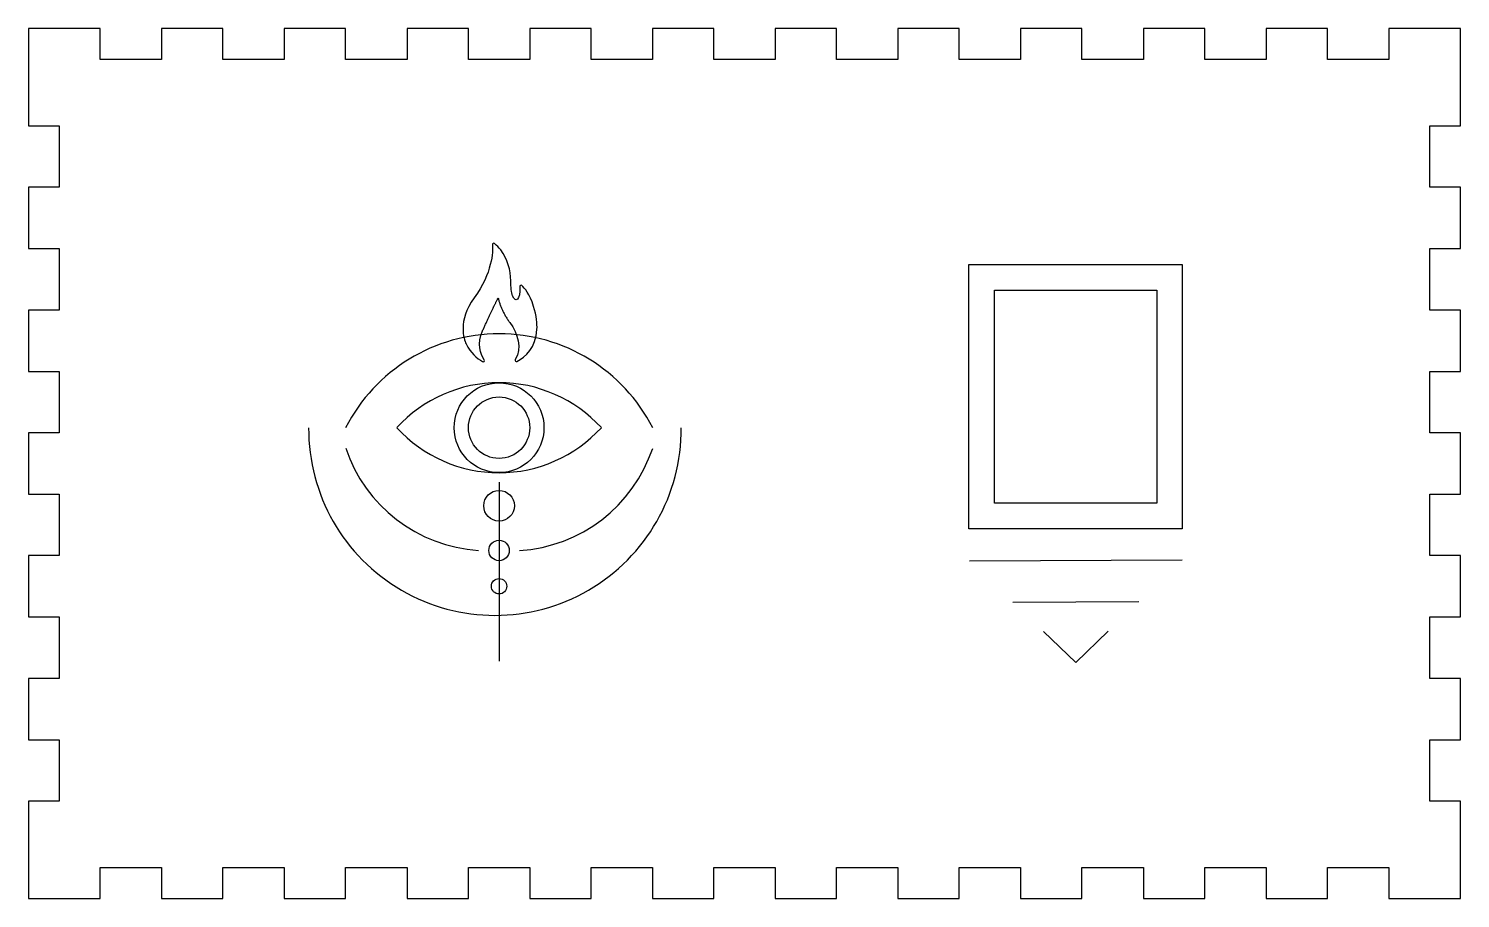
# Model space of a CAD drawing. Header units: millimetres. Extents: x 0 to 140, y 3 to 88.
import ezdxf

# ---------------------------------------------------------------- set-up
doc = ezdxf.new("R2010")
doc.units = ezdxf.units.MM
doc.layers.get('0').update_dxf_attribs({"linetype": 'CONTINUOUS'})

msp = doc.modelspace()

# ---------------------------------------------------------------- linework, layer by layer
for p, q in [((46.01, 43.68), (46, 26.19)), ((92, 36), (112.8, 36.1)), ((96.23, 31.94), (108.57, 32)), ((99.23, 29.08), (102.4, 26.04)), ((102.4, 26.04), (105.57, 29.11))]:
    msp.add_line(p, q)
for points in [[(49, 6), (49, 3), (55, 3), (55, 6), (61, 6), (61, 3), (67, 3), (67, 6), (73, 6), (73, 3), (79, 3), (79, 6), (85, 6), (85, 3), (91, 3), (91, 6), (97, 6), (97, 3), (103, 3), (103, 6), (109, 6), (109, 3), (115, 3), (115, 6), (121, 6), (121, 3), (127, 3), (127, 6), (133, 6), (133, 3), (140, 3), (140, 12.5), (137, 12.5), (137, 18.5), (140, 18.5), (140, 24.5), (137, 24.5), (137, 30.5), (140, 30.5), (140, 36.5), (137, 36.5), (137, 42.5), (140, 42.5), (140, 48.5), (137, 48.5), (137, 54.5), (140, 54.5), (140, 60.5), (137, 60.5), (137, 66.5), (140, 66.5), (140, 72.5), (137, 72.5), (137, 78.5), (140, 78.5), (140, 84.5), (140, 88), (133, 88), (133, 85), (127, 85), (127, 88), (121, 88), (121, 85), (115, 85), (115, 88), (109, 88), (109, 85), (103, 85), (103, 88), (97, 88), (97, 85), (91, 85), (91, 88), (85, 88), (85, 85), (79, 85), (79, 88), (73, 88), (73, 85), (67, 85), (67, 88), (61, 88), (61, 85), (55, 85), (55, 88), (49, 88), (49, 85), (43, 85), (43, 88), (37, 88), (37, 85), (31, 85), (31, 88), (25, 88), (25, 85), (19, 85), (19, 88), (13, 88), (13, 85), (7, 85), (7, 88), (0, 88), (0, 78.5), (3, 78.5), (3, 72.5), (0, 72.5), (0, 66.5), (3, 66.5), (3, 60.5), (0, 60.5), (0, 54.5), (3, 54.5), (3, 48.5), (0, 48.5), (0, 42.5), (3, 42.5), (3, 36.5), (0, 36.5), (0, 30.5), (3, 30.5), (3, 24.5), (0, 24.5), (0, 18.5), (3, 18.5), (3, 12.5), (0, 12.5), (0, 6.5), (0, 3), (7, 3), (7, 6), (13, 6), (13, 3), (19, 3), (19, 6), (25, 6), (25, 3), (31, 3), (31, 6), (37, 6), (37, 3), (43, 3), (43, 6)], [(91.94, 64.94), (112.81, 64.94), (112.81, 39.12), (91.94, 39.12)], [(94.44, 62.44), (110.31, 62.44), (110.31, 41.62), (94.44, 41.62)]]:
    msp.add_lwpolyline(points, close=True)
for centre, radius in [((46, 49), 4.39), ((46, 49), 3), ((46, 41.37), 1.5), ((46, 37), 1), ((46, 33.5), 0.75)]:
    msp.add_circle(centre, radius)
for centre, radius, start, end in [((46.01, 41.32), 16.86, 27.0878, 152.9122), ((46, 39.82), 13.58, 42.5616, 137.4384), ((45.6, 48.88), 18.22, -180.3624, 0.3624), ((46, 58.18), 13.58, 222.5616, 317.4384), ((44.94, 51.67), 14.7, 198.5251, 266.3377), ((47.09, 51.67), 14.7, 273.5883, 341.4009)]:
    msp.add_arc(centre, radius, start, end)
for points, degree in [([(45.35, 66.89), (45.4, 66.17), (45.35, 64.13), (43.56, 61.68)], 3), ([(45.55, 66.99), (45.46, 67.06), (45.34, 66.99), (45.35, 66.89)], 3), ([(46.16, 66.37), (45.99, 66.6), (45.78, 66.81), (45.55, 66.99)], 3), ([(47.14, 63.35), (47.14, 64.4), (46.84, 65.49), (46.16, 66.37)], 3), ([(47.32, 61.9), (47.21, 62.2), (47.14, 62.72), (47.14, 63.35)], 3), ([(43.56, 61.68), (41.93, 59.41), (42.56, 57.67), (42.78, 57.2)], 3), ([(44.39, 58.47), (45.34, 60.58), (45.91, 61.68)], 2), ([(45.91, 61.68), (46.22, 60.4), (47.05, 59.27)], 2), ([(48.02, 62.79), (48.1, 61.48), (47.6, 61.14), (47.32, 61.9)], 3), ([(48.22, 62.9), (48.14, 62.97), (48.01, 62.9), (48.02, 62.79)], 3), ([(49.38, 60.86), (48.98, 62.08), (48.5, 62.65), (48.22, 62.9)], 3), ([(49.7, 58.6), (49.74, 59.14), (49.68, 59.9), (49.38, 60.86)], 3), ([(47.05, 59.27), (47.85, 58.17), (48.28, 56.8), (47.58, 55.65)], 3), ([(44.55, 55.63), (44.18, 56.22), (43.82, 57.2), (44.39, 58.47)], 3), ([(47.74, 55.47), (48.61, 55.92), (49.59, 56.82), (49.7, 58.6)], 3), ([(42.78, 57.2), (43.21, 56.3), (43.81, 55.77), (44.39, 55.46)], 3), ([(44.39, 55.46), (44.5, 55.4), (44.62, 55.53), (44.55, 55.63)], 3), ([(47.58, 55.65), (47.51, 55.54), (47.63, 55.42), (47.74, 55.47)], 3)]:
    msp.add_open_spline(points, degree=degree)

doc.saveas('drawing.dxf')
